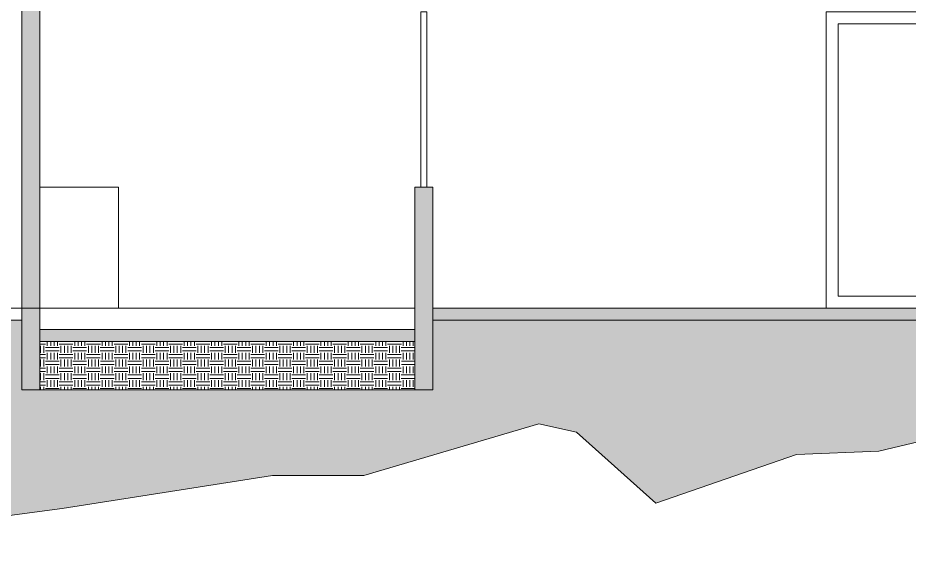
# Model space of a CAD drawing. Header units: metres. Extents: x -197 to 1099, y -24 to 14.
# Drawn here: x 811.75 to 819.12, y -2.03 to 2.4 of the extents above; entities that cross this region are included whole.
import ezdxf

# ---------------------------------------------------------------- set-up
doc = ezdxf.new("R2010")
doc.units = ezdxf.units.M
doc.header["$LTSCALE"] = 0.001
doc.linetypes.add('HIDDENX2', pattern=[19.05, 12.7, -6.35])
for name, color, linetype, lineweight, true_color in [('Jach-Anotaciones-CalidaddeLínea  0.13', 7, 'Continuous', 13, 0x000000), ('Jach-Anotaciones-Hatch-Lum100%', 7, 'Continuous', 13, 0x000000), ('Jach-Anotaciones-Hatch-Lum50%', 9, 'Continuous', 13, 0x808080), ('Jach-Anotaciones-Hatch-Lum80%', 250, 'Continuous', 13, 0x333333), ('Jach-Anotaciones-LineasDetalle0.09mm', 7, 'Continuous', 15, 0x000000), ('JACH-Arq-Lineas-Proyeccion Niveles cortes', 9, 'HIDDENX2', 13, 0x808080)]:
    doc.layers.add(name, color=color, linetype=linetype, lineweight=lineweight, true_color=true_color)

msp = doc.modelspace()

# ---------------------------------------------------------------- hatches: boundary and pattern name
at = {"layer": 'Jach-Anotaciones-Hatch-Lum100%', "ltscale": 100}
h = msp.add_hatch(color=256, dxfattribs=at)
h.dxf.hatch_style = 1
h.paths.add_polyline_path([(811.7869, 6.15), (811.9369, 6.15), (811.9369, -0.675), (811.7869, -0.675)])
h = msp.add_hatch(color=256, dxfattribs=at)
h.dxf.hatch_style = 1
h.paths.add_polyline_path([(815.0369, 1), (815.1869, 1), (815.1869, -0.675), (815.0369, -0.675)])
h = msp.add_hatch(color=256, dxfattribs=at)
h.dxf.hatch_style = 1
h.paths.add_polyline_path([(815.1869, 0), (827.5869, 0), (827.5869, -0.1), (815.1869, -0.1)])
at = {"layer": 'Jach-Anotaciones-Hatch-Lum50%', "ltscale": 100}
h = msp.add_hatch(dxfattribs=at)
h.set_pattern_fill('GRAVEL', color=256, scale=0.0025, angle=315)
h.set_pattern_definition([(183.012788, (786.703714, 0.1125724), (-0.7633217703, -0.04490128055), [0.00854304, -0.84576209]), (139.969741, (786.6951827, 0.1121233), (0.58371665021, -0.4939140839), [0.01466012, -1.45135122]), (87.510447, (786.6839574, 0.1215526), (-0.04490128024, -0.94292689273), [0.01033704, -1.02336807]), (222.273689, (786.6552205, 0.1278388), (0.9429268928, 0.8531243314), [0.01335011, -1.32166094]), (247.833654, (786.6453423, 0.1188585), (0.3143089642, 0.7633217703), [0.01309084, -1.2959952]), (312.273689, (786.640403, 0.1067352), (-0.8531243314, 0.9429268928), [0.01335011, -1.32166094]), (352.6942405, (786.6493834, 0.096857), (-1.03272945393, 0.13470384176), [0.01765484, -1.74782788]), (27.255328, (786.6668949, 0.0946118), (1.30213713761, 0.67351920897), [0.01666799, -1.65013142]), (76.429566, (786.6817123, 0.102245), (0.22450640294, 0.94292689273), [0.01339532, -1.32613864]), (130.236358, (786.6848554, 0.1152664), (0.449012806, -0.5388153673), [0.01529283, -0.74934842]), (177.397438, (786.6749771, 0.1269408), (-1.03272945392, 0.04490128057), [0.01977695, -1.95791931]), (93.814075, (786.699224, 0.0829375), (-0.0449012806, 0.5837166479), [0.00675011, -0.66826415]), (126.469234, (786.6987748, 0.0896727), (0.49391408678, -0.673519209), [0.01284205, -1.27136597]), (180, (786.69114, 0.1), (-0.04490128, -0.04490128), [0.00898023, -0.08082233]), (158.19859, (786.693387, 0.108531), (0.3143089642, -0.1347038418), [0.00483603, -0.47876556]), (246.80141, (786.688897, 0.110327), (0.089802561, 0.1796051224), [0.00683914, -0.33511882]), (345.963757, (786.686202, 0.104041), (0.224506403, -0.0449012806), [0.01110799, -0.35915745]), (116.56505, (786.696979, 0.101347), (0.04490128, -0.134703842), [0.00803218, -0.19277245]), (331.38954, (786.6628538, 0.13637), (0.58371664787, -0.31430896424), [0.0112522, -1.11397067]), (25.346176, (786.672732, 0.130982), (-0.6735192091, -0.3143089642), [0.00943997, -0.93455539]), (248.19859, (786.705959, 0.110327), (0.1347038418, 0.3143089642), [0.009672, -0.47392959]), (298.61046, (786.702367, 0.101347), (-0.3143089643, 0.58371664785), [0.0112522, -1.11397067]), (294.443955, (786.635015, 0.108531), (-0.1347038418, 0.3143089642), [0.01085088, -0.53169336]), (249.77514, (786.639505, 0.098653), (0.26940768324, 0.7184204898), [0.0090918, -0.90008983]), (21.80141, (786.661507, 0.064977), (0.3143089642, 0.1347038418), [0.009672, -0.47392959]), (332.354025, (786.670487, 0.068569), (-0.7633217703, 0.4041115254), [0.01064457, -1.0538094]), (24.443955, (786.639505, 0.086979), (-0.3143089642, -0.1347038418), [0.00542544, -0.5371188]), (56.30993, (786.658813, 0.067671), (0.134703842, 0.224506403), [0.00323786, -0.32054987]), (120.963757, (786.660609, 0.070365), (0.089802561, -0.1796051224), [0.01309084, -0.24872636]), (141.009006, (786.6538735, 0.0815905), (0.49391408668, -0.40411152542), [0.01213167, -1.20103412]), (258.69007, (786.682161, 0.1), (0.044901281, 0.134703842), [0.0091581, -0.21979441]), (308.157227, (786.6803653, 0.0910197), (0.67351920912, -0.85312433147), [0.01598892, -1.58290023]), (15.945396, (786.6902435, 0.0784474), (-0.4939140867, -0.1347038418), [0.0065377, -0.64723481]), (45, (786.69653, 0.080243), (2e-17, 0.08980256), [0.00381, -0.05969]), (75.256437, (786.6543225, 0.0838355), (-0.13470384185, -0.49391408665), [0.00882167, -0.87334852]), (3.012787, (786.6565676, 0.092367), (0.7633217703, 0.04490128055), [0.01708607, -0.83721905]), (315, (786.67363, 0.093265), (0.08980256, -2e-17), [0.01651, -0.04699]), (280.304846, (786.6853044, 0.0815905), (0.13470384223, -0.7633217702), [0.01004024, -0.99398292]), (209.054604, (786.6871004, 0.071712), (-0.224506403, -0.1347038418), [0.00924573, -0.45304125]), (162.645975, (786.6790182, 0.067222), (-1.30213713753, 0.40411152554), [0.01505363, -1.49031161]), (130.426079, (786.6646498, 0.0717122), (-0.53881536726, 0.62861792847), [0.01592574, -1.57664616])])
h.paths.add_polyline_path([(811.9369, -0.275), (815.0369, -0.275), (815.0369, -0.175), (811.9369, -0.175)])
h = msp.add_hatch(dxfattribs=at)
h.set_pattern_fill('FILL', color=256, scale=0.2, angle=315, pattern_type=2)
h.set_pattern_definition([(0, (786.640626, 0.01414), (0.11313708, 0.05656854), [0.1131371, -0.1131371]), (0, (786.640626, -0.01414), (0.11313708, 0.05656854), [0.1131371, -0.1131371]), (270, (786.65477, -0.02828), (0.1131371, -0.05656854), [0.05656854, -0.05656854]), (270, (786.68305, -0.02828), (0.1131371, -0.05656854), [0.05656854, -0.05656843]), (270, (786.71134, -0.02828), (0.1131371, -0.05656854), [0.05656854, -0.05656843]), (270, (786.73962, -0.02828), (0.1131371, -0.05656854), [0.05656854, -0.05656843])])
h.paths.add_polyline_path([(811.9369, -0.675), (815.0369, -0.675), (815.0369, -0.275), (811.9369, -0.275)])
at = {"layer": 'Jach-Anotaciones-Hatch-Lum80%', "ltscale": 100}
h = msp.add_hatch(dxfattribs=at)
h.set_pattern_fill('EARTH', color=256, scale=0.03, angle=45, double=1)
h.set_pattern_definition([(45, (808.22887, -1e-14), (0, 0.2694077), [0.1905, -0.1905]), (45, (808.17835, 0.05051), (0, 0.2694077), [0.1905, -0.1905]), (45, (808.12784, 0.10103), (0, 0.2694077), [0.1905, -0.1905]), (135, (808.12784, 0.1347), (-0.2694077, 0), [0.1905, -0.1905]), (135, (808.17835, 0.18522), (-0.2694077, 0), [0.1905, -0.1905]), (135, (808.22887, 0.23573), (-0.2694077, 0), [0.1905, -0.1905])])
h.paths.add_polyline_path([(827.5869, 0.075), (827.5869, -0.1), (815.1869, -0.1), (815.1869, -0.675), (811.7869, -0.675), (811.7869, -0.1), (811.35878, -0.1), (810.79035, -0.1), (809.9269, -0.28871), (809.80448, -0.6083), (809.5065, -0.67063), (809.63124, -1.19698), (809.88071, -1.37705), (809.94308, -1.48786), (810.15791, -1.50864), (810.52519, -1.55019), (811.16967, -1.661), (811.59932, -1.72333), (812.11905, -1.65408), (813.85845, -1.38397), (814.6138, -1.38397), (816.06214, -0.95458), (816.37398, -1.02384), (817.02907, -1.61162), (818.19329, -1.20993), (818.87241, -1.18223), (820.50786, -0.7944), (821.15926, -0.91213), (821.36716, -1.35537), (822.30004, -1.92198), (823.45733, -2.03279), (824.21961, -1.65881), (825.2383, -1.0632), (825.80654, -1.00087), (826.49953, -0.91776), (828.01717, -1.44411), (828.83489, -1.11861), (829.59354, -0.70302), (830.37662, -0.71687), (832.04671, -1.55487), (833.03075, -1.65876), (833.95242, -1.81112), (834.90181, -1.59643), (835.44234, -1.00082), (835.83041, -0.73072), (836.32637, -0.24479), (836.58992, 0.35), (833.21922, 0.35), (833.21922, 0.075), (832.1869, 0.075), (832.1869, 0.25), (832.0769, 0.25), (832.0769, 0.075)])

# ---------------------------------------------------------------- linework, layer by layer
at = {"layer": 'Jach-Anotaciones-CalidaddeLínea  0.13', "ltscale": 100}
for points in [[(811.7869, 6.15), (811.9369, 6.15), (811.9369, -0.675), (811.7869, -0.675)], [(815.0869, 2.45), (815.1369, 2.45), (815.1369, 1), (815.0869, 1)], [(818.4369, 2.45), (820.4744, 2.45), (820.4744, 0), (818.4369, 0)], [(818.5369, 2.35), (820.3744, 2.35), (820.3744, 0.1), (818.5369, 0.1)], [(811.9369, 0), (812.5869, 0), (812.5869, 1), (811.9369, 1)], [(815.0369, 1), (815.1869, 1), (815.1869, -0.675), (815.0369, -0.675)], [(815.1869, 0), (827.5869, 0), (827.5869, -0.1), (815.1869, -0.1)], [(811.9369, -0.275), (815.0369, -0.275), (815.0369, -0.175), (811.9369, -0.175)], [(811.9369, -0.675), (815.0369, -0.675), (815.0369, -0.275), (811.9369, -0.275)]]:
    msp.add_lwpolyline(points, close=True, dxfattribs=at)
msp.add_lwpolyline([(818.4369, 0), (825.8369, 0)], dxfattribs=at)
at = {"layer": 'Jach-Anotaciones-CalidaddeLínea  0.13'}
for points in [[(827.5869, -0.1), (815.1869, -0.1), (815.1869, -0.675), (811.7869, -0.675), (811.7869, -0.1), (811.35878, -0.1)], [(811.59932, -1.72333), (812.11905, -1.65408), (813.85845, -1.38397), (814.6138, -1.38397), (816.06214, -0.95458), (816.37398, -1.02384), (817.02907, -1.61162), (818.19329, -1.20993), (818.87241, -1.18223), (820.50786, -0.7944)]]:
    msp.add_lwpolyline(points, dxfattribs=at)
at = {"layer": 'Jach-Anotaciones-LineasDetalle0.09mm', "ltscale": 100}
msp.add_lwpolyline([(811.9369, 0), (815.0369, 0)], dxfattribs=at)
at = {"layer": 'JACH-Arq-Lineas-Proyeccion Niveles cortes', "ltscale": 100}
msp.add_lwpolyline([(811.9369, 0), (808.72859, 0)], dxfattribs=at)

doc.saveas('drawing.dxf')
